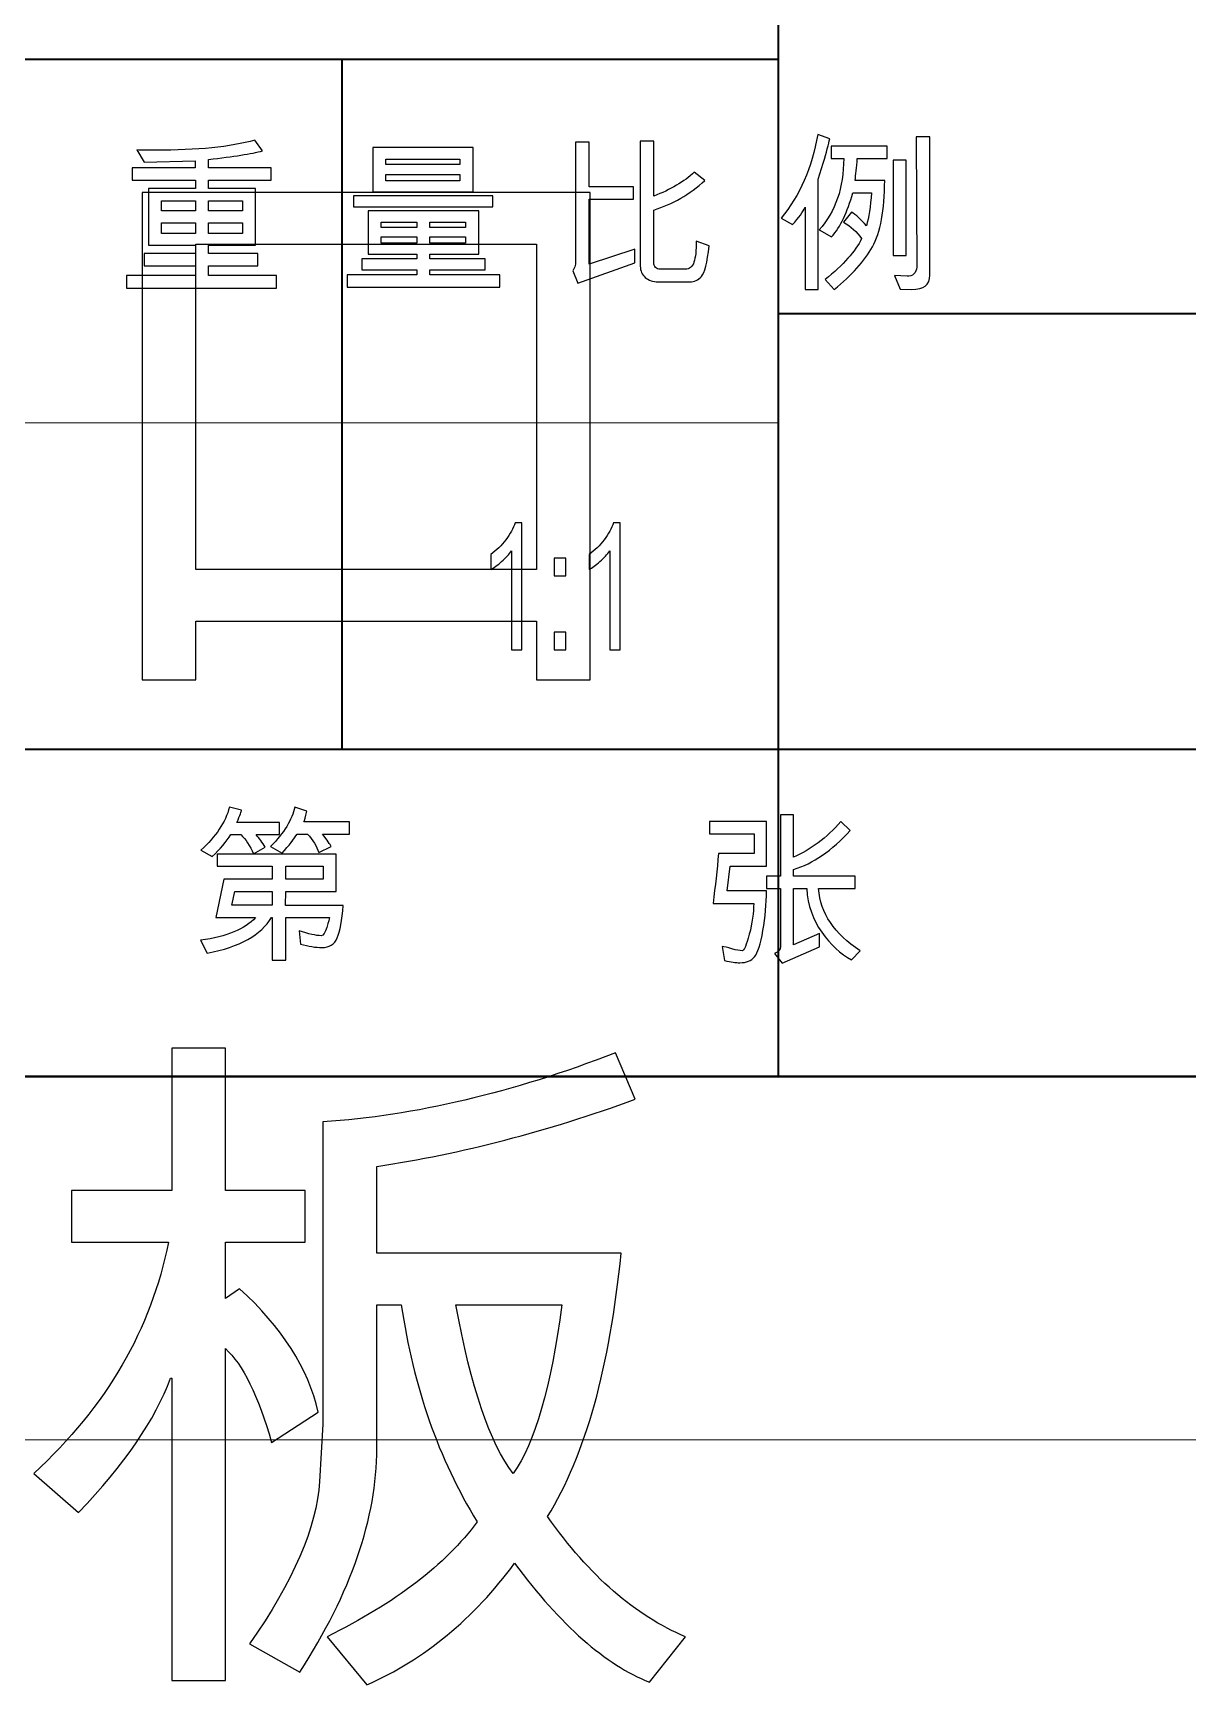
# Model space of a CAD drawing. Header units: millimetres. Extents: x -945 to 945, y -155 to 148.
# Drawn here: x -90.89 to -59.12, y -155.25 to -109.77 of the extents above; entities that cross this region are included whole.
import ezdxf

# ---------------------------------------------------------------- set-up
doc = ezdxf.new("R2010")
doc.units = ezdxf.units.MM
doc.header["$MEASUREMENT"] = 0
doc.layers.add('layer 1', color=7, linetype='Continuous')

msp = doc.modelspace()

# ---------------------------------------------------------------- linework, layer by layer
at = {"layer": 'layer 1', "lineweight": 35}
for points in [[(-70.396, -82.5), (-70.396, -82.5), (-70.396, -138.5), (-70.396, -138.5)], [(-70.396, -110.5), (-70.396, -110.5), (-200.396, -110.5), (-200.396, -110.5)], [(-82.396, -110.5), (-82.396, -110.5), (-82.396, -129.5), (-82.396, -129.5)], [(-20.396, -117.5), (-20.396, -117.5), (-70.396, -117.5), (-70.396, -117.5)], [(-20.396, -129.5), (-20.396, -129.5), (-120.396, -129.5), (-120.396, -129.5)], [(-420.396, -138.5), (-420.396, -138.5), (-20.396, -138.5), (-20.396, -138.5)], [(-20.396, -138.5), (-20.396, -138.5), (-200.396, -138.5), (-200.396, -138.5)]]:
    msp.add_open_spline(points, degree=3, dxfattribs=at)
at = {"layer": 'layer 1', "color": 3}
for points, knots in [([(-84.191, -116.7916), (-84.191, -116.7916), (-88.3206, -116.7916), (-88.3206, -116.7916), (-88.3206, -116.7916), (-88.3206, -116.4475), (-88.3206, -116.4475), (-88.3206, -116.4475), (-86.4236, -116.4475), (-86.4236, -116.4475), (-86.4236, -116.4475), (-86.4236, -116.1833), (-86.4236, -116.1833), (-86.4236, -116.1833), (-87.8362, -116.1833), (-87.8362, -116.1833), (-87.8362, -116.1833), (-87.8362, -115.8407), (-87.8362, -115.8407), (-87.8362, -115.8407), (-86.4236, -115.8407), (-86.4236, -115.8407), (-86.4236, -115.8407), (-86.4236, -115.6157), (-86.4236, -115.6157), (-86.4236, -115.6157), (-87.7115, -115.6157), (-87.7115, -115.6157), (-87.7115, -115.6157), (-87.7115, -114.0495), (-87.7115, -114.0495), (-87.7115, -114.0495), (-86.4236, -114.0495), (-86.4236, -114.0495), (-86.4236, -114.0495), (-86.4236, -113.8221), (-86.4236, -113.8221), (-86.4236, -113.8221), (-88.1646, -113.8221), (-88.1646, -113.8221), (-88.1646, -113.8221), (-88.1646, -113.4796), (-88.1646, -113.4796), (-88.1646, -113.4796), (-86.433, -113.4796), (-86.433, -113.4796), (-86.433, -113.4796), (-86.433, -113.2867), (-86.433, -113.2867), (-86.433, -113.2867), (-87.8315, -113.3236), (-87.8315, -113.3236), (-87.8315, -113.3236), (-88.0384, -112.9904), (-88.0384, -112.9904), (-87.8769, -112.9967), (-87.7037, -112.9998), (-87.5163, -112.9998), (-86.3742, -112.9998), (-85.4648, -112.9073), (-84.7883, -112.7223), (-84.7883, -112.7223), (-84.5814, -113.0186), (-84.5814, -113.0186), (-84.8753, -113.0931), (-85.3708, -113.1723), (-86.0677, -113.2546), (-86.0677, -113.2546), (-86.0677, -113.4796), (-86.0677, -113.4796), (-86.0677, -113.4796), (-84.3407, -113.4796), (-84.3407, -113.4796), (-84.3407, -113.4796), (-84.3407, -113.8221), (-84.3407, -113.8221), (-84.3407, -113.8221), (-86.0677, -113.8221), (-86.0677, -113.8221), (-86.0677, -113.8221), (-86.0677, -114.0495), (-86.0677, -114.0495), (-86.0677, -114.0495), (-84.7719, -114.0495), (-84.7719, -114.0495), (-84.7719, -114.0495), (-84.7719, -115.6157), (-84.7719, -115.6157), (-84.7719, -115.6157), (-86.0677, -115.6157), (-86.0677, -115.6157), (-86.0677, -115.6157), (-86.0677, -115.8407), (-86.0677, -115.8407), (-86.0677, -115.8407), (-84.7076, -115.8407), (-84.7076, -115.8407), (-84.7076, -115.8407), (-84.7076, -116.1833), (-84.7076, -116.1833), (-84.7076, -116.1833), (-86.0677, -116.1833), (-86.0677, -116.1833), (-86.0677, -116.1833), (-86.0677, -116.4475), (-86.0677, -116.4475), (-86.0677, -116.4475), (-84.191, -116.4475), (-84.191, -116.4475), (-84.191, -116.4475), (-84.191, -116.7916), (-84.191, -116.7916)], [0, 0, 0, 0, 0.027027, 0.027027, 0.027027, 0.0540541, 0.0540541, 0.0540541, 0.0810811, 0.0810811, 0.0810811, 0.1081081, 0.1081081, 0.1081081, 0.1351351, 0.1351351, 0.1351351, 0.1621622, 0.1621622, 0.1621622, 0.1891892, 0.1891892, 0.1891892, 0.2162162, 0.2162162, 0.2162162, 0.2432432, 0.2432432, 0.2432432, 0.2702703, 0.2702703, 0.2702703, 0.2972973, 0.2972973, 0.2972973, 0.3243243, 0.3243243, 0.3243243, 0.3513514, 0.3513514, 0.3513514, 0.3783784, 0.3783784, 0.3783784, 0.4054054, 0.4054054, 0.4054054, 0.4324324, 0.4324324, 0.4324324, 0.4594595, 0.4594595, 0.4594595, 0.4864865, 0.4864865, 0.4864865, 0.5135135, 0.5135135, 0.5135135, 0.5405405, 0.5405405, 0.5405405, 0.5675676, 0.5675676, 0.5675676, 0.5945946, 0.5945946, 0.5945946, 0.6216216, 0.6216216, 0.6216216, 0.6486486, 0.6486486, 0.6486486, 0.6756757, 0.6756757, 0.6756757, 0.7027027, 0.7027027, 0.7027027, 0.7297297, 0.7297297, 0.7297297, 0.7567568, 0.7567568, 0.7567568, 0.7837838, 0.7837838, 0.7837838, 0.8108108, 0.8108108, 0.8108108, 0.8378378, 0.8378378, 0.8378378, 0.8648649, 0.8648649, 0.8648649, 0.8918919, 0.8918919, 0.8918919, 0.9189189, 0.9189189, 0.9189189, 0.9459459, 0.9459459, 0.9459459, 0.972973, 0.972973, 0.972973, 1, 1, 1, 1]), ([(-74.3342, -116.0962), (-74.3342, -116.0962), (-75.9005, -116.6559), (-75.9005, -116.6559), (-75.9005, -116.6559), (-76.0424, -116.3141), (-76.0424, -116.3141), (-75.9922, -116.2608), (-75.9671, -116.1738), (-75.9671, -116.0546), (-75.9671, -116.0546), (-75.9671, -112.7724), (-75.9671, -112.7724), (-75.9671, -112.7724), (-75.5947, -112.7724), (-75.5947, -112.7724), (-75.5947, -112.7724), (-75.5947, -114.0039), (-75.5947, -114.0039), (-75.5947, -114.0039), (-74.3734, -114.0039), (-74.3734, -114.0039), (-74.3734, -114.0039), (-74.3734, -114.3481), (-74.3734, -114.3481), (-74.3734, -114.3481), (-75.5947, -114.3481), (-75.5947, -114.3481), (-75.5947, -114.3481), (-75.5947, -116.1346), (-75.5947, -116.1346), (-75.5947, -116.1346), (-74.3342, -115.7215), (-74.3342, -115.7215), (-74.3342, -115.7215), (-74.3342, -116.0962), (-74.3342, -116.0962)], [0, 0, 0, 0, 0.0833333, 0.0833333, 0.0833333, 0.1666667, 0.1666667, 0.1666667, 0.25, 0.25, 0.25, 0.3333333, 0.3333333, 0.3333333, 0.4166667, 0.4166667, 0.4166667, 0.5, 0.5, 0.5, 0.5833333, 0.5833333, 0.5833333, 0.6666667, 0.6666667, 0.6666667, 0.75, 0.75, 0.75, 0.8333333, 0.8333333, 0.8333333, 0.9166667, 0.9166667, 0.9166667, 1, 1, 1, 1]), ([(-72.2897, -115.6321), (-72.3423, -116.097), (-72.4136, -116.3784), (-72.5045, -116.4748), (-72.5955, -116.5712), (-72.7013, -116.6198), (-72.8205, -116.6198), (-72.8205, -116.6198), (-73.6953, -116.6198), (-73.6953, -116.6198), (-73.838, -116.6198), (-73.9548, -116.5791), (-74.0465, -116.4991), (-74.139, -116.4184), (-74.1845, -116.3173), (-74.1845, -116.1942), (-74.1845, -116.1942), (-74.1845, -112.752), (-74.1845, -112.752), (-74.1845, -112.752), (-73.8129, -112.752), (-73.8129, -112.752), (-73.8129, -112.752), (-73.8129, -114.2634), (-73.8129, -114.2634), (-73.3519, -114.0839), (-72.9804, -113.8644), (-72.6989, -113.6041), (-72.6989, -113.6041), (-72.4073, -113.8291), (-72.4073, -113.8291), (-72.8267, -114.2132), (-73.2955, -114.4852), (-73.8129, -114.6444), (-73.8129, -114.6444), (-73.8129, -116.1025), (-73.8129, -116.1025), (-73.8129, -116.1471), (-73.7972, -116.1871), (-73.7659, -116.2224), (-73.7345, -116.2577), (-73.693, -116.2749), (-73.6428, -116.2749), (-73.6428, -116.2749), (-72.9514, -116.2749), (-72.9514, -116.2749), (-72.8322, -116.2749), (-72.7507, -116.2106), (-72.7076, -116.0813), (-72.6652, -115.9512), (-72.6456, -115.7575), (-72.6503, -115.4988), (-72.6503, -115.4988), (-72.2897, -115.6321), (-72.2897, -115.6321)], [0, 0, 0, 0, 0.0555556, 0.0555556, 0.0555556, 0.1111111, 0.1111111, 0.1111111, 0.1666667, 0.1666667, 0.1666667, 0.2222222, 0.2222222, 0.2222222, 0.2777778, 0.2777778, 0.2777778, 0.3333333, 0.3333333, 0.3333333, 0.3888889, 0.3888889, 0.3888889, 0.4444444, 0.4444444, 0.4444444, 0.5, 0.5, 0.5, 0.5555556, 0.5555556, 0.5555556, 0.6111111, 0.6111111, 0.6111111, 0.6666667, 0.6666667, 0.6666667, 0.7222222, 0.7222222, 0.7222222, 0.7777778, 0.7777778, 0.7777778, 0.8333333, 0.8333333, 0.8333333, 0.8888889, 0.8888889, 0.8888889, 0.9444444, 0.9444444, 0.9444444, 1, 1, 1, 1]), ([(-68.974, -112.683), (-69.0014, -112.8304), (-69.061, -113.053), (-69.1527, -113.3517), (-69.1527, -113.3517), (-69.2907, -113.7923), (-69.2907, -113.7923), (-69.2907, -113.7923), (-69.2907, -116.8354), (-69.2907, -116.8354), (-69.2907, -116.8354), (-69.6466, -116.8354), (-69.6466, -116.8354), (-69.6466, -116.8354), (-69.6466, -114.5683), (-69.6466, -114.5683), (-69.7077, -114.6953), (-69.8245, -114.8545), (-69.9962, -115.0442), (-69.9962, -115.0442), (-70.3106, -114.8647), (-70.3106, -114.8647), (-69.7994, -114.2508), (-69.4624, -113.4834), (-69.3001, -112.5639), (-69.3001, -112.5639), (-68.974, -112.683), (-68.974, -112.683)], [0, 0, 0, 0, 0.1111111, 0.1111111, 0.1111111, 0.2222222, 0.2222222, 0.2222222, 0.3333333, 0.3333333, 0.3333333, 0.4444444, 0.4444444, 0.4444444, 0.5555556, 0.5555556, 0.5555556, 0.6666667, 0.6666667, 0.6666667, 0.7777778, 0.7777778, 0.7777778, 0.8888889, 0.8888889, 0.8888889, 1, 1, 1, 1]), ([(-66.2177, -116.4403), (-66.2177, -116.7053), (-66.3839, -116.8354), (-66.7163, -116.8307), (-66.7163, -116.8307), (-67.033, -116.826), (-67.033, -116.826), (-67.033, -116.826), (-67.1874, -116.4497), (-67.1874, -116.4497), (-67.1874, -116.4497), (-66.8449, -116.4678), (-66.8449, -116.4678), (-66.7727, -116.474), (-66.7108, -116.4529), (-66.6591, -116.4035), (-66.6066, -116.3549), (-66.5807, -116.2922), (-66.5807, -116.2153), (-66.5807, -116.2153), (-66.5901, -112.6258), (-66.5901, -112.6258), (-66.5901, -112.6258), (-66.2177, -112.6258), (-66.2177, -112.6258), (-66.2177, -112.6258), (-66.2177, -116.4403), (-66.2177, -116.4403)], [0, 0, 0, 0, 0.1111111, 0.1111111, 0.1111111, 0.2222222, 0.2222222, 0.2222222, 0.3333333, 0.3333333, 0.3333333, 0.4444444, 0.4444444, 0.4444444, 0.5555556, 0.5555556, 0.5555556, 0.6666667, 0.6666667, 0.6666667, 0.7777778, 0.7777778, 0.7777778, 0.8888889, 0.8888889, 0.8888889, 1, 1, 1, 1]), ([(-78.7876, -114.1482), (-78.7876, -114.1482), (-81.5392, -114.1482), (-81.5392, -114.1482), (-81.5392, -114.1482), (-81.5392, -112.9198), (-81.5392, -112.9198), (-81.5392, -112.9198), (-78.7876, -112.9198), (-78.7876, -112.9198), (-78.7876, -112.9198), (-78.7876, -114.1482), (-78.7876, -114.1482)], [0, 0, 0, 0, 0.25, 0.25, 0.25, 0.5, 0.5, 0.5, 0.75, 0.75, 0.75, 1, 1, 1, 1]), ([(-67.3936, -113.2271), (-67.3936, -113.2271), (-68.2136, -113.2271), (-68.2136, -113.2271), (-68.2347, -113.4771), (-68.2551, -113.6778), (-68.2732, -113.8291), (-68.2732, -113.8291), (-67.4602, -113.8291), (-67.4602, -113.8291), (-67.4634, -114.6546), (-67.5755, -115.2637), (-67.7965, -115.6572), (-68.0184, -116.0507), (-68.368, -116.4419), (-68.8478, -116.8307), (-68.8478, -116.8307), (-69.1025, -116.5571), (-69.1025, -116.5571), (-68.5969, -116.155), (-68.2614, -115.7787), (-68.0944, -115.4299), (-68.2277, -115.2449), (-68.3947, -115.0936), (-68.5946, -114.9775), (-68.5946, -114.9775), (-68.3766, -114.704), (-68.3766, -114.704), (-68.2481, -114.7761), (-68.1101, -114.9015), (-67.9635, -115.081), (-67.8977, -114.8513), (-67.8506, -114.5487), (-67.8232, -114.1732), (-67.8232, -114.1732), (-68.3398, -114.1732), (-68.3398, -114.1732), (-68.484, -114.7032), (-68.6784, -115.1077), (-68.923, -115.386), (-68.923, -115.386), (-69.2609, -115.1931), (-69.2609, -115.1931), (-68.8125, -114.6836), (-68.5883, -114.0282), (-68.5883, -113.2271), (-68.5883, -113.2271), (-68.9324, -113.2271), (-68.9324, -113.2271), (-68.9324, -113.2271), (-68.9324, -112.8853), (-68.9324, -112.8853), (-68.9324, -112.8853), (-67.3936, -112.8853), (-67.3936, -112.8853), (-67.3936, -112.8853), (-67.3936, -113.2271), (-67.3936, -113.2271)], [0, 0, 0, 0, 0.0526316, 0.0526316, 0.0526316, 0.1052632, 0.1052632, 0.1052632, 0.1578947, 0.1578947, 0.1578947, 0.2105263, 0.2105263, 0.2105263, 0.2631579, 0.2631579, 0.2631579, 0.3157895, 0.3157895, 0.3157895, 0.3684211, 0.3684211, 0.3684211, 0.4210526, 0.4210526, 0.4210526, 0.4736842, 0.4736842, 0.4736842, 0.5263158, 0.5263158, 0.5263158, 0.5789474, 0.5789474, 0.5789474, 0.6315789, 0.6315789, 0.6315789, 0.6842105, 0.6842105, 0.6842105, 0.7368421, 0.7368421, 0.7368421, 0.7894737, 0.7894737, 0.7894737, 0.8421053, 0.8421053, 0.8421053, 0.8947368, 0.8947368, 0.8947368, 0.9473684, 0.9473684, 0.9473684, 1, 1, 1, 1]), ([(-79.1459, -113.3949), (-79.1459, -113.3949), (-79.1459, -113.2436), (-79.1459, -113.2436), (-79.1459, -113.2436), (-81.1825, -113.2436), (-81.1825, -113.2436), (-81.1825, -113.2436), (-81.1825, -113.3949), (-81.1825, -113.3949), (-81.1825, -113.3949), (-79.1459, -113.3949), (-79.1459, -113.3949)], [0, 0, 0, 0, 0.25, 0.25, 0.25, 0.5, 0.5, 0.5, 0.75, 0.75, 0.75, 1, 1, 1, 1]), ([(-79.1459, -113.8425), (-79.1459, -113.8425), (-79.1459, -113.6685), (-79.1459, -113.6685), (-79.1459, -113.6685), (-81.1825, -113.6685), (-81.1825, -113.6685), (-81.1825, -113.6685), (-81.1825, -113.8425), (-81.1825, -113.8425), (-81.1825, -113.8425), (-79.1459, -113.8425), (-79.1459, -113.8425)], [0, 0, 0, 0, 0.25, 0.25, 0.25, 0.5, 0.5, 0.5, 0.75, 0.75, 0.75, 1, 1, 1, 1]), ([(-66.8723, -115.8986), (-66.8723, -115.8986), (-67.2305, -115.8986), (-67.2305, -115.8986), (-67.2305, -115.8986), (-67.2305, -113.2757), (-67.2305, -113.2757), (-67.2305, -113.2757), (-66.8723, -113.2757), (-66.8723, -113.2757), (-66.8723, -113.2757), (-66.8723, -115.8986), (-66.8723, -115.8986)], [0, 0, 0, 0, 0.25, 0.25, 0.25, 0.5, 0.5, 0.5, 0.75, 0.75, 0.75, 1, 1, 1, 1]), ([(-75.5683, -127.5812), (-75.5683, -127.5812), (-77.0396, -127.5812), (-77.0396, -127.5812), (-77.0396, -127.5812), (-77.0396, -125.9673), (-77.0396, -125.9673), (-77.0396, -125.9673), (-86.4183, -125.9673), (-86.4183, -125.9673), (-86.4183, -125.9673), (-86.4183, -127.5812), (-86.4183, -127.5812), (-86.4183, -127.5812), (-87.8928, -127.5812), (-87.8928, -127.5812), (-87.8928, -127.5812), (-87.8928, -114.1646), (-87.8928, -114.1646), (-87.8928, -114.1646), (-75.5683, -114.1646), (-75.5683, -114.1646), (-75.5683, -114.1646), (-75.5683, -127.5812), (-75.5683, -127.5812)], [0, 0, 0, 0, 0.125, 0.125, 0.125, 0.25, 0.25, 0.25, 0.375, 0.375, 0.375, 0.5, 0.5, 0.5, 0.625, 0.625, 0.625, 0.75, 0.75, 0.75, 0.875, 0.875, 0.875, 1, 1, 1, 1]), ([(-86.4236, -114.6695), (-86.4236, -114.6695), (-86.4236, -114.392), (-86.4236, -114.392), (-86.4236, -114.392), (-87.3556, -114.392), (-87.3556, -114.392), (-87.3556, -114.392), (-87.3556, -114.6695), (-87.3556, -114.6695), (-87.3556, -114.6695), (-86.4236, -114.6695), (-86.4236, -114.6695)], [0, 0, 0, 0, 0.25, 0.25, 0.25, 0.5, 0.5, 0.5, 0.75, 0.75, 0.75, 1, 1, 1, 1]), ([(-85.1309, -114.6695), (-85.1309, -114.6695), (-85.1309, -114.392), (-85.1309, -114.392), (-85.1309, -114.392), (-86.0677, -114.392), (-86.0677, -114.392), (-86.0677, -114.392), (-86.0677, -114.6695), (-86.0677, -114.6695), (-86.0677, -114.6695), (-85.1309, -114.6695), (-85.1309, -114.6695)], [0, 0, 0, 0, 0.25, 0.25, 0.25, 0.5, 0.5, 0.5, 0.75, 0.75, 0.75, 1, 1, 1, 1]), ([(-78.2428, -114.5614), (-78.2428, -114.5614), (-82.0762, -114.5614), (-82.0762, -114.5614), (-82.0762, -114.5614), (-82.0762, -114.2564), (-82.0762, -114.2564), (-82.0762, -114.2564), (-78.2428, -114.2564), (-78.2428, -114.2564), (-78.2428, -114.2564), (-78.2428, -114.5614), (-78.2428, -114.5614)], [0, 0, 0, 0, 0.25, 0.25, 0.25, 0.5, 0.5, 0.5, 0.75, 0.75, 0.75, 1, 1, 1, 1]), ([(-86.4236, -115.2896), (-86.4236, -115.2896), (-86.4236, -114.9933), (-86.4236, -114.9933), (-86.4236, -114.9933), (-87.3556, -114.9933), (-87.3556, -114.9933), (-87.3556, -114.9933), (-87.3556, -115.2896), (-87.3556, -115.2896), (-87.3556, -115.2896), (-86.4236, -115.2896), (-86.4236, -115.2896)], [0, 0, 0, 0, 0.25, 0.25, 0.25, 0.5, 0.5, 0.5, 0.75, 0.75, 0.75, 1, 1, 1, 1]), ([(-85.1309, -115.2896), (-85.1309, -115.2896), (-85.1309, -114.9933), (-85.1309, -114.9933), (-85.1309, -114.9933), (-86.0677, -114.9933), (-86.0677, -114.9933), (-86.0677, -114.9933), (-86.0677, -115.2896), (-86.0677, -115.2896), (-86.0677, -115.2896), (-85.1309, -115.2896), (-85.1309, -115.2896)], [0, 0, 0, 0, 0.25, 0.25, 0.25, 0.5, 0.5, 0.5, 0.75, 0.75, 0.75, 1, 1, 1, 1]), ([(-78.05, -116.7712), (-78.05, -116.7712), (-82.2533, -116.7712), (-82.2533, -116.7712), (-82.2533, -116.7712), (-82.2533, -116.4286), (-82.2533, -116.4286), (-82.2533, -116.4286), (-80.3351, -116.4286), (-80.3351, -116.4286), (-80.3351, -116.4286), (-80.3351, -116.293), (-80.3351, -116.293), (-80.3351, -116.293), (-81.8441, -116.293), (-81.8441, -116.293), (-81.8441, -116.293), (-81.8441, -115.9857), (-81.8441, -115.9857), (-81.8441, -115.9857), (-80.3351, -115.9857), (-80.3351, -115.9857), (-80.3351, -115.9857), (-80.3351, -115.8634), (-80.3351, -115.8634), (-80.3351, -115.8634), (-81.6764, -115.8634), (-81.6764, -115.8634), (-81.6764, -115.8634), (-81.6764, -114.6695), (-81.6764, -114.6695), (-81.6764, -114.6695), (-78.6309, -114.6695), (-78.6309, -114.6695), (-78.6309, -114.6695), (-78.6309, -115.8634), (-78.6309, -115.8634), (-78.6309, -115.8634), (-79.9768, -115.8634), (-79.9768, -115.8634), (-79.9768, -115.8634), (-79.9768, -115.9857), (-79.9768, -115.9857), (-79.9768, -115.9857), (-78.4545, -115.9857), (-78.4545, -115.9857), (-78.4545, -115.9857), (-78.4545, -116.293), (-78.4545, -116.293), (-78.4545, -116.293), (-79.9768, -116.293), (-79.9768, -116.293), (-79.9768, -116.293), (-79.9768, -116.4286), (-79.9768, -116.4286), (-79.9768, -116.4286), (-78.05, -116.4286), (-78.05, -116.4286), (-78.05, -116.4286), (-78.05, -116.7712), (-78.05, -116.7712)], [0, 0, 0, 0, 0.05, 0.05, 0.05, 0.1, 0.1, 0.1, 0.15, 0.15, 0.15, 0.2, 0.2, 0.2, 0.25, 0.25, 0.25, 0.3, 0.3, 0.3, 0.35, 0.35, 0.35, 0.4, 0.4, 0.4, 0.45, 0.45, 0.45, 0.5, 0.5, 0.5, 0.55, 0.55, 0.55, 0.6, 0.6, 0.6, 0.65, 0.65, 0.65, 0.7, 0.7, 0.7, 0.75, 0.75, 0.75, 0.8, 0.8, 0.8, 0.85, 0.85, 0.85, 0.9, 0.9, 0.9, 0.95, 0.95, 0.95, 1, 1, 1, 1]), ([(-80.3351, -115.1219), (-80.3351, -115.1219), (-80.3351, -114.9753), (-80.3351, -114.9753), (-80.3351, -114.9753), (-81.3181, -114.9753), (-81.3181, -114.9753), (-81.3181, -114.9753), (-81.3181, -115.1219), (-81.3181, -115.1219), (-81.3181, -115.1219), (-80.3351, -115.1219), (-80.3351, -115.1219)], [0, 0, 0, 0, 0.25, 0.25, 0.25, 0.5, 0.5, 0.5, 0.75, 0.75, 0.75, 1, 1, 1, 1]), ([(-78.9899, -115.1219), (-78.9899, -115.1219), (-78.9899, -114.9753), (-78.9899, -114.9753), (-78.9899, -114.9753), (-79.9768, -114.9753), (-79.9768, -114.9753), (-79.9768, -114.9753), (-79.9768, -115.1219), (-79.9768, -115.1219), (-79.9768, -115.1219), (-78.9899, -115.1219), (-78.9899, -115.1219)], [0, 0, 0, 0, 0.25, 0.25, 0.25, 0.5, 0.5, 0.5, 0.75, 0.75, 0.75, 1, 1, 1, 1]), ([(-80.3351, -115.5585), (-80.3351, -115.5585), (-80.3351, -115.3837), (-80.3351, -115.3837), (-80.3351, -115.3837), (-81.3181, -115.3837), (-81.3181, -115.3837), (-81.3181, -115.3837), (-81.3181, -115.5585), (-81.3181, -115.5585), (-81.3181, -115.5585), (-80.3351, -115.5585), (-80.3351, -115.5585)], [0, 0, 0, 0, 0.25, 0.25, 0.25, 0.5, 0.5, 0.5, 0.75, 0.75, 0.75, 1, 1, 1, 1]), ([(-78.9899, -115.5585), (-78.9899, -115.5585), (-78.9899, -115.3837), (-78.9899, -115.3837), (-78.9899, -115.3837), (-79.9768, -115.3837), (-79.9768, -115.3837), (-79.9768, -115.3837), (-79.9768, -115.5585), (-79.9768, -115.5585), (-79.9768, -115.5585), (-78.9899, -115.5585), (-78.9899, -115.5585)], [0, 0, 0, 0, 0.25, 0.25, 0.25, 0.5, 0.5, 0.5, 0.75, 0.75, 0.75, 1, 1, 1, 1]), ([(-77.0396, -124.5414), (-77.0396, -124.5414), (-77.0396, -115.5808), (-77.0396, -115.5808), (-77.0396, -115.5808), (-86.4183, -115.5808), (-86.4183, -115.5808), (-86.4183, -115.5808), (-86.4183, -124.5414), (-86.4183, -124.5414), (-86.4183, -124.5414), (-77.0396, -124.5414), (-77.0396, -124.5414)], [0, 0, 0, 0, 0.25, 0.25, 0.25, 0.5, 0.5, 0.5, 0.75, 0.75, 0.75, 1, 1, 1, 1]), ([(-77.4436, -126.75), (-77.4436, -126.75), (-77.7289, -126.75), (-77.7289, -126.75), (-77.7289, -126.75), (-77.7289, -124.0262), (-77.7289, -124.0262), (-77.7975, -124.125), (-77.8878, -124.223), (-77.9991, -124.3211), (-78.1104, -124.4191), (-78.2109, -124.4928), (-78.2996, -124.5414), (-78.2996, -124.5414), (-78.2996, -124.1282), (-78.2996, -124.1282), (-78.1402, -124.0164), (-78.0008, -123.8803), (-77.8813, -123.7199), (-77.7619, -123.5603), (-77.6771, -123.4056), (-77.6273, -123.2549), (-77.6273, -123.2549), (-77.4436, -123.2549), (-77.4436, -123.2549), (-77.4436, -123.2549), (-77.4436, -126.75), (-77.4436, -126.75)], [0, 0, 0, 0, 0.1111111, 0.1111111, 0.1111111, 0.2222222, 0.2222222, 0.2222222, 0.3333333, 0.3333333, 0.3333333, 0.4444444, 0.4444444, 0.4444444, 0.5555556, 0.5555556, 0.5555556, 0.6666667, 0.6666667, 0.6666667, 0.7777778, 0.7777778, 0.7777778, 0.8888889, 0.8888889, 0.8888889, 1, 1, 1, 1]), ([(-74.7395, -126.75), (-74.7395, -126.75), (-75.0248, -126.75), (-75.0248, -126.75), (-75.0248, -126.75), (-75.0248, -124.0262), (-75.0248, -124.0262), (-75.0934, -124.125), (-75.1836, -124.223), (-75.295, -124.3211), (-75.4063, -124.4191), (-75.5068, -124.4928), (-75.5954, -124.5414), (-75.5954, -124.5414), (-75.5954, -124.1282), (-75.5954, -124.1282), (-75.436, -124.0164), (-75.2966, -123.8803), (-75.1772, -123.7199), (-75.0578, -123.5603), (-74.9729, -123.4056), (-74.9232, -123.2549), (-74.9232, -123.2549), (-74.7395, -123.2549), (-74.7395, -123.2549), (-74.7395, -123.2549), (-74.7395, -126.75), (-74.7395, -126.75)], [0, 0, 0, 0, 0.1111111, 0.1111111, 0.1111111, 0.2222222, 0.2222222, 0.2222222, 0.3333333, 0.3333333, 0.3333333, 0.4444444, 0.4444444, 0.4444444, 0.5555556, 0.5555556, 0.5555556, 0.6666667, 0.6666667, 0.6666667, 0.7777778, 0.7777778, 0.7777778, 0.8888889, 0.8888889, 0.8888889, 1, 1, 1, 1]), ([(-76.5547, -124.7132), (-76.5547, -124.7132), (-76.5547, -124.2271), (-76.5547, -124.2271), (-76.5547, -124.2271), (-76.2304, -124.2271), (-76.2304, -124.2271), (-76.2304, -124.2271), (-76.2304, -124.7132), (-76.2304, -124.7132), (-76.2304, -124.7132), (-76.5547, -124.7132), (-76.5547, -124.7132)], [0, 0, 0, 0, 0.25, 0.25, 0.25, 0.5, 0.5, 0.5, 0.75, 0.75, 0.75, 1, 1, 1, 1]), ([(-76.5547, -126.75), (-76.5547, -126.75), (-76.5547, -126.2639), (-76.5547, -126.2639), (-76.5547, -126.2639), (-76.2304, -126.2639), (-76.2304, -126.2639), (-76.2304, -126.2639), (-76.2304, -126.75), (-76.2304, -126.75), (-76.2304, -126.75), (-76.5547, -126.75), (-76.5547, -126.75)], [0, 0, 0, 0, 0.25, 0.25, 0.25, 0.5, 0.5, 0.5, 0.75, 0.75, 0.75, 1, 1, 1, 1]), ([(-84.1093, -131.5013), (-84.1093, -131.5013), (-84.114, -131.8368), (-84.114, -131.8368), (-84.114, -131.8368), (-84.7576, -131.8368), (-84.7576, -131.8368), (-84.6627, -131.9442), (-84.5796, -132.061), (-84.5091, -132.188), (-84.5091, -132.188), (-84.8242, -132.3675), (-84.8242, -132.3675), (-84.9277, -132.1449), (-85.0445, -131.9685), (-85.173, -131.8368), (-85.173, -131.8368), (-85.4505, -131.8368), (-85.4505, -131.8368), (-85.5689, -132.0312), (-85.7398, -132.2335), (-85.9632, -132.4428), (-85.9632, -132.4428), (-86.2729, -132.2641), (-86.2729, -132.2641), (-85.8645, -131.898), (-85.6026, -131.5029), (-85.4874, -131.0788), (-85.4874, -131.0788), (-85.1542, -131.1681), (-85.1542, -131.1681), (-85.1574, -131.1885), (-85.1997, -131.2991), (-85.2812, -131.5013), (-85.2812, -131.5013), (-84.1093, -131.5013), (-84.1093, -131.5013)], [0, 0, 0, 0, 0.0833333, 0.0833333, 0.0833333, 0.1666667, 0.1666667, 0.1666667, 0.25, 0.25, 0.25, 0.3333333, 0.3333333, 0.3333333, 0.4166667, 0.4166667, 0.4166667, 0.5, 0.5, 0.5, 0.5833333, 0.5833333, 0.5833333, 0.6666667, 0.6666667, 0.6666667, 0.75, 0.75, 0.75, 0.8333333, 0.8333333, 0.8333333, 0.9166667, 0.9166667, 0.9166667, 1, 1, 1, 1]), ([(-82.1895, -131.8227), (-82.1895, -131.8227), (-82.9295, -131.8227), (-82.9295, -131.8227), (-82.7962, -131.996), (-82.7155, -132.1112), (-82.688, -132.17), (-82.688, -132.17), (-83.0322, -132.3307), (-83.0322, -132.3307), (-83.0894, -132.1527), (-83.1929, -131.9834), (-83.3426, -131.8227), (-83.3426, -131.8227), (-83.6295, -131.8227), (-83.6295, -131.8227), (-83.7079, -131.9576), (-83.8451, -132.1347), (-84.0426, -132.3534), (-84.0426, -132.3534), (-84.3578, -132.1653), (-84.3578, -132.1653), (-83.9885, -131.7914), (-83.7667, -131.4292), (-83.6914, -131.0788), (-83.6914, -131.0788), (-83.3567, -131.1964), (-83.3567, -131.1964), (-83.3943, -131.3508), (-83.4226, -131.448), (-83.4414, -131.488), (-83.4414, -131.488), (-82.1895, -131.488), (-82.1895, -131.488), (-82.1895, -131.488), (-82.1895, -131.8227), (-82.1895, -131.8227)], [0, 0, 0, 0, 0.0833333, 0.0833333, 0.0833333, 0.1666667, 0.1666667, 0.1666667, 0.25, 0.25, 0.25, 0.3333333, 0.3333333, 0.3333333, 0.4166667, 0.4166667, 0.4166667, 0.5, 0.5, 0.5, 0.5833333, 0.5833333, 0.5833333, 0.6666667, 0.6666667, 0.6666667, 0.75, 0.75, 0.75, 0.8333333, 0.8333333, 0.8333333, 0.9166667, 0.9166667, 0.9166667, 1, 1, 1, 1]), ([(-68.1393, -135.0353), (-68.1393, -135.0353), (-68.3737, -135.2877), (-68.3737, -135.2877), (-68.6794, -135.1191), (-68.953, -134.8659), (-69.1944, -134.5265), (-69.4359, -134.1871), (-69.5731, -133.7873), (-69.6068, -133.3263), (-69.6068, -133.3263), (-69.9721, -133.3263), (-69.9721, -133.3263), (-69.9721, -133.3263), (-69.9721, -134.8746), (-69.9721, -134.8746), (-69.9721, -134.8746), (-69.2579, -134.5602), (-69.2579, -134.5602), (-69.2579, -134.5602), (-69.2579, -134.9318), (-69.2579, -134.9318), (-69.2579, -134.9318), (-70.2841, -135.3778), (-70.2841, -135.3778), (-70.2841, -135.3778), (-70.4957, -135.1089), (-70.4957, -135.1089), (-70.3852, -135.0643), (-70.3303, -135.0023), (-70.3303, -134.9224), (-70.3303, -134.9224), (-70.3303, -133.3263), (-70.3303, -133.3263), (-70.3303, -133.3263), (-70.7113, -133.3263), (-70.7113, -133.3263), (-70.7113, -133.3263), (-70.7113, -132.9845), (-70.7113, -132.9845), (-70.7113, -132.9845), (-70.3303, -132.9845), (-70.3303, -132.9845), (-70.3303, -132.9845), (-70.3303, -131.2897), (-70.3303, -131.2897), (-70.3303, -131.2897), (-69.9721, -131.2897), (-69.9721, -131.2897), (-69.9721, -131.2897), (-69.9721, -132.4609), (-69.9721, -132.4609), (-69.4939, -132.2571), (-69.0588, -131.9294), (-68.6653, -131.4778), (-68.6653, -131.4778), (-68.4121, -131.7279), (-68.4121, -131.7279), (-68.9099, -132.279), (-69.4296, -132.6349), (-69.9721, -132.7964), (-69.9721, -132.7964), (-69.9721, -132.9845), (-69.9721, -132.9845), (-69.9721, -132.9845), (-68.2749, -132.9845), (-68.2749, -132.9845), (-68.2749, -132.9845), (-68.2749, -133.3263), (-68.2749, -133.3263), (-68.2749, -133.3263), (-69.2807, -133.3263), (-69.2807, -133.3263), (-69.225, -134.0036), (-68.8448, -134.5727), (-68.1393, -135.0353)], [0, 0, 0, 0, 0.04, 0.04, 0.04, 0.08, 0.08, 0.08, 0.12, 0.12, 0.12, 0.16, 0.16, 0.16, 0.2, 0.2, 0.2, 0.24, 0.24, 0.24, 0.28, 0.28, 0.28, 0.32, 0.32, 0.32, 0.36, 0.36, 0.36, 0.4, 0.4, 0.4, 0.44, 0.44, 0.44, 0.48, 0.48, 0.48, 0.52, 0.52, 0.52, 0.56, 0.56, 0.56, 0.6, 0.6, 0.6, 0.64, 0.64, 0.64, 0.68, 0.68, 0.68, 0.72, 0.72, 0.72, 0.76, 0.76, 0.76, 0.8, 0.8, 0.8, 0.84, 0.84, 0.84, 0.88, 0.88, 0.88, 0.92, 0.92, 0.92, 0.96, 0.96, 0.96, 1, 1, 1, 1]), ([(-70.7113, -133.3883), (-70.7129, -133.7465), (-70.7458, -134.1118), (-70.8109, -134.4826), (-70.8759, -134.8542), (-70.9535, -135.0941), (-71.0429, -135.203), (-71.1331, -135.3112), (-71.2679, -135.3661), (-71.4482, -135.3661), (-71.5525, -135.3661), (-71.6912, -135.3457), (-71.8645, -135.3065), (-71.8645, -135.3065), (-71.9334, -134.9161), (-71.9334, -134.9161), (-71.8778, -134.9263), (-71.7884, -134.949), (-71.6646, -134.9835), (-71.5407, -135.018), (-71.4466, -135.0353), (-71.3839, -135.0353), (-71.3306, -135.0353), (-71.264, -134.8832), (-71.1848, -134.5782), (-71.1048, -134.2733), (-71.0649, -133.9911), (-71.0649, -133.7308), (-71.0649, -133.7308), (-72.1835, -133.7308), (-72.1835, -133.7308), (-72.1208, -133.2589), (-72.0698, -132.8027), (-72.0322, -132.3621), (-72.0322, -132.3621), (-71.0531, -132.3621), (-71.0531, -132.3621), (-71.0531, -132.3621), (-71.0531, -131.8173), (-71.0531, -131.8173), (-71.0531, -131.8173), (-72.2823, -131.8173), (-72.2823, -131.8173), (-72.2823, -131.8173), (-72.2823, -131.4731), (-72.2823, -131.4731), (-72.2823, -131.4731), (-70.716, -131.4731), (-70.716, -131.4731), (-70.716, -131.4731), (-70.716, -132.7062), (-70.716, -132.7062), (-70.716, -132.7062), (-71.7124, -132.7062), (-71.7124, -132.7062), (-71.7124, -132.7062), (-71.7931, -133.3883), (-71.7931, -133.3883), (-71.7931, -133.3883), (-70.7113, -133.3883), (-70.7113, -133.3883)], [0, 0, 0, 0, 0.05, 0.05, 0.05, 0.1, 0.1, 0.1, 0.15, 0.15, 0.15, 0.2, 0.2, 0.2, 0.25, 0.25, 0.25, 0.3, 0.3, 0.3, 0.35, 0.35, 0.35, 0.4, 0.4, 0.4, 0.45, 0.45, 0.45, 0.5, 0.5, 0.5, 0.55, 0.55, 0.55, 0.6, 0.6, 0.6, 0.65, 0.65, 0.65, 0.7, 0.7, 0.7, 0.75, 0.75, 0.75, 0.8, 0.8, 0.8, 0.85, 0.85, 0.85, 0.9, 0.9, 0.9, 0.95, 0.95, 0.95, 1, 1, 1, 1]), ([(-82.3596, -133.7888), (-82.3886, -134.2019), (-82.4427, -134.4982), (-82.5226, -134.6777), (-82.6026, -134.8565), (-82.7421, -134.9466), (-82.9428, -134.9466), (-83.116, -134.9466), (-83.312, -134.9145), (-83.5307, -134.8502), (-83.5307, -134.8502), (-83.5723, -134.4849), (-83.5723, -134.4849), (-83.3089, -134.575), (-83.1051, -134.6205), (-82.9616, -134.6205), (-82.9028, -134.6205), (-82.8519, -134.5437), (-82.8072, -134.3916), (-82.7633, -134.2395), (-82.7405, -134.1494), (-82.7405, -134.1219), (-82.7405, -134.1219), (-83.9399, -134.1219), (-83.9399, -134.1219), (-83.9399, -134.1219), (-83.9399, -135.2931), (-83.9399, -135.2931), (-83.9399, -135.2931), (-84.3115, -135.2931), (-84.3115, -135.2931), (-84.3115, -135.2931), (-84.3115, -134.1172), (-84.3115, -134.1172), (-84.3115, -134.1172), (-84.335, -134.1172), (-84.335, -134.1172), (-84.6102, -134.5978), (-85.1997, -134.927), (-86.1028, -135.105), (-86.1028, -135.105), (-86.2823, -134.7467), (-86.2823, -134.7467), (-85.5642, -134.6487), (-85.0594, -134.4402), (-84.7685, -134.1219), (-84.7685, -134.1219), (-85.8645, -134.1219), (-85.8645, -134.1219), (-85.8645, -134.1219), (-85.641, -133.0676), (-85.641, -133.0676), (-85.641, -133.0676), (-84.3115, -133.0676), (-84.3115, -133.0676), (-84.3115, -133.0676), (-84.3115, -132.7117), (-84.3115, -132.7117), (-84.3115, -132.7117), (-85.8253, -132.7117), (-85.8253, -132.7117), (-85.8253, -132.7117), (-85.8253, -132.3762), (-85.8253, -132.3762), (-85.8253, -132.3762), (-82.5524, -132.3762), (-82.5524, -132.3762), (-82.5524, -132.3762), (-82.5524, -133.4031), (-82.5524, -133.4031), (-82.5524, -133.4031), (-83.9399, -133.4031), (-83.9399, -133.4031), (-83.9399, -133.4031), (-83.9446, -133.7888), (-83.9446, -133.7888), (-83.9446, -133.7888), (-82.3596, -133.7888), (-82.3596, -133.7888)], [0, 0, 0, 0, 0.0384615, 0.0384615, 0.0384615, 0.0769231, 0.0769231, 0.0769231, 0.1153846, 0.1153846, 0.1153846, 0.1538462, 0.1538462, 0.1538462, 0.1923077, 0.1923077, 0.1923077, 0.2307692, 0.2307692, 0.2307692, 0.2692308, 0.2692308, 0.2692308, 0.3076923, 0.3076923, 0.3076923, 0.3461538, 0.3461538, 0.3461538, 0.3846154, 0.3846154, 0.3846154, 0.4230769, 0.4230769, 0.4230769, 0.4615385, 0.4615385, 0.4615385, 0.5, 0.5, 0.5, 0.5384615, 0.5384615, 0.5384615, 0.5769231, 0.5769231, 0.5769231, 0.6153846, 0.6153846, 0.6153846, 0.6538462, 0.6538462, 0.6538462, 0.6923077, 0.6923077, 0.6923077, 0.7307692, 0.7307692, 0.7307692, 0.7692308, 0.7692308, 0.7692308, 0.8076923, 0.8076923, 0.8076923, 0.8461538, 0.8461538, 0.8461538, 0.8846154, 0.8846154, 0.8846154, 0.9230769, 0.9230769, 0.9230769, 0.9615385, 0.9615385, 0.9615385, 1, 1, 1, 1]), ([(-82.9107, -133.0676), (-82.9107, -133.0676), (-82.9107, -132.7117), (-82.9107, -132.7117), (-82.9107, -132.7117), (-83.9399, -132.7117), (-83.9399, -132.7117), (-83.9399, -132.7117), (-83.9399, -133.0676), (-83.9399, -133.0676), (-83.9399, -133.0676), (-82.9107, -133.0676), (-82.9107, -133.0676)], [0, 0, 0, 0, 0.25, 0.25, 0.25, 0.5, 0.5, 0.5, 0.75, 0.75, 0.75, 1, 1, 1, 1]), ([(-84.3162, -133.7841), (-84.3162, -133.7841), (-84.3162, -133.4031), (-84.3162, -133.4031), (-84.3162, -133.4031), (-85.3408, -133.4031), (-85.3408, -133.4031), (-85.3408, -133.4031), (-85.4255, -133.7841), (-85.4255, -133.7841), (-85.4255, -133.7841), (-84.3162, -133.7841), (-84.3162, -133.7841)], [0, 0, 0, 0, 0.25, 0.25, 0.25, 0.5, 0.5, 0.5, 0.75, 0.75, 0.75, 1, 1, 1, 1]), ([(-83.0479, -147.7353), (-83.0479, -147.7353), (-84.3313, -148.5714), (-84.3313, -148.5714), (-84.6975, -147.2816), (-85.122, -146.4195), (-85.6016, -145.9885), (-85.6016, -145.9885), (-85.6016, -155.1242), (-85.6016, -155.1242), (-85.6016, -155.1242), (-87.0762, -155.1242), (-87.0762, -155.1242), (-87.0762, -155.1242), (-87.0762, -146.8052), (-87.0762, -146.8052), (-87.0762, -146.8052), (-87.1118, -146.8052), (-87.1118, -146.8052), (-87.5299, -147.9459), (-88.3725, -149.1774), (-89.6396, -150.4996), (-89.6396, -150.4996), (-90.8711, -149.4269), (-90.8711, -149.4269), (-88.8651, -147.5668), (-87.6303, -145.4408), (-87.1701, -143.0557), (-87.1701, -143.0557), (-89.8373, -143.0557), (-89.8373, -143.0557), (-89.8373, -143.0557), (-89.8373, -141.633), (-89.8373, -141.633), (-89.8373, -141.633), (-87.0762, -141.633), (-87.0762, -141.633), (-87.0762, -141.633), (-87.0762, -137.7182), (-87.0762, -137.7182), (-87.0762, -137.7182), (-85.6016, -137.7182), (-85.6016, -137.7182), (-85.6016, -137.7182), (-85.6016, -141.633), (-85.6016, -141.633), (-85.6016, -141.633), (-83.4012, -141.633), (-83.4012, -141.633), (-83.4012, -141.633), (-83.4012, -143.0557), (-83.4012, -143.0557), (-83.4012, -143.0557), (-85.6016, -143.0557), (-85.6016, -143.0557), (-85.6016, -143.0557), (-85.6016, -144.6047), (-85.6016, -144.6047), (-85.6016, -144.6047), (-85.2127, -144.339), (-85.2127, -144.339), (-84.0428, -145.402), (-83.3202, -146.533), (-83.0479, -147.7353)], [0, 0, 0, 0, 0.047619, 0.047619, 0.047619, 0.0952381, 0.0952381, 0.0952381, 0.1428571, 0.1428571, 0.1428571, 0.1904762, 0.1904762, 0.1904762, 0.2380952, 0.2380952, 0.2380952, 0.2857143, 0.2857143, 0.2857143, 0.3333333, 0.3333333, 0.3333333, 0.3809524, 0.3809524, 0.3809524, 0.4285714, 0.4285714, 0.4285714, 0.4761905, 0.4761905, 0.4761905, 0.5238095, 0.5238095, 0.5238095, 0.5714286, 0.5714286, 0.5714286, 0.6190476, 0.6190476, 0.6190476, 0.6666667, 0.6666667, 0.6666667, 0.7142857, 0.7142857, 0.7142857, 0.7619048, 0.7619048, 0.7619048, 0.8095238, 0.8095238, 0.8095238, 0.8571429, 0.8571429, 0.8571429, 0.9047619, 0.9047619, 0.9047619, 0.952381, 0.952381, 0.952381, 1, 1, 1, 1]), ([(-72.9368, -153.9186), (-72.9368, -153.9186), (-73.935, -155.1695), (-73.935, -155.1695), (-75.1373, -154.6964), (-76.3753, -153.6043), (-77.6456, -151.8964), (-78.7604, -153.4195), (-80.1151, -154.5376), (-81.7095, -155.2473), (-81.7095, -155.2473), (-82.8016, -153.9186), (-82.8016, -153.9186), (-80.922, -152.9918), (-79.5447, -151.9385), (-78.6729, -150.7556), (-79.7359, -149.0219), (-80.4327, -147.032), (-80.76, -144.783), (-80.76, -144.783), (-81.434, -144.783), (-81.434, -144.783), (-81.434, -144.783), (-81.434, -148.7334), (-81.434, -148.7334), (-81.434, -150.6519), (-82.1405, -152.7066), (-83.5535, -154.8941), (-83.5535, -154.8941), (-84.9373, -154.1163), (-84.9373, -154.1163), (-83.7285, -152.3955), (-83.0868, -150.9047), (-83.0123, -149.6441), (-83.0123, -149.6441), (-82.9151, -148.0691), (-82.9151, -148.0691), (-82.9151, -148.0691), (-82.9151, -139.7436), (-82.9151, -139.7436), (-80.397, -139.5848), (-77.7137, -138.9497), (-74.8651, -137.8446), (-74.8651, -137.8446), (-74.3239, -139.1247), (-74.3239, -139.1247), (-76.735, -140.0061), (-79.1072, -140.6219), (-81.434, -140.9751), (-81.434, -140.9751), (-81.434, -143.3603), (-81.434, -143.3603), (-81.434, -143.3603), (-74.7128, -143.3603), (-74.7128, -143.3603), (-75.0174, -146.4941), (-75.6915, -148.9117), (-76.735, -150.6131), (-75.5845, -152.2464), (-74.3174, -153.3482), (-72.9368, -153.9186)], [0, 0, 0, 0, 0.05, 0.05, 0.05, 0.1, 0.1, 0.1, 0.15, 0.15, 0.15, 0.2, 0.2, 0.2, 0.25, 0.25, 0.25, 0.3, 0.3, 0.3, 0.35, 0.35, 0.35, 0.4, 0.4, 0.4, 0.45, 0.45, 0.45, 0.5, 0.5, 0.5, 0.55, 0.55, 0.55, 0.6, 0.6, 0.6, 0.65, 0.65, 0.65, 0.7, 0.7, 0.7, 0.75, 0.75, 0.75, 0.8, 0.8, 0.8, 0.85, 0.85, 0.85, 0.9, 0.9, 0.9, 0.95, 0.95, 0.95, 1, 1, 1, 1]), ([(-76.3461, -144.783), (-76.3461, -144.783), (-79.2595, -144.783), (-79.2595, -144.783), (-78.8415, -147.0547), (-78.3165, -148.6038), (-77.6845, -149.4269), (-77.085, -148.5908), (-76.6378, -147.0418), (-76.3461, -144.783)], [0, 0, 0, 0, 0.3333333, 0.3333333, 0.3333333, 0.6666667, 0.6666667, 0.6666667, 1, 1, 1, 1])]:
    msp.add_open_spline(points, degree=3, knots=knots, dxfattribs=at)
at = {"layer": 'layer 1', "lineweight": 18}
for points in [[(-70.396, -120.5), (-70.396, -120.5), (-120.396, -120.5), (-120.396, -120.5)], [(-430.396, -148.5), (-430.396, -148.5), (-10.396, -148.5), (-10.396, -148.5)]]:
    msp.add_open_spline(points, degree=3, dxfattribs=at)

doc.saveas('drawing.dxf')
